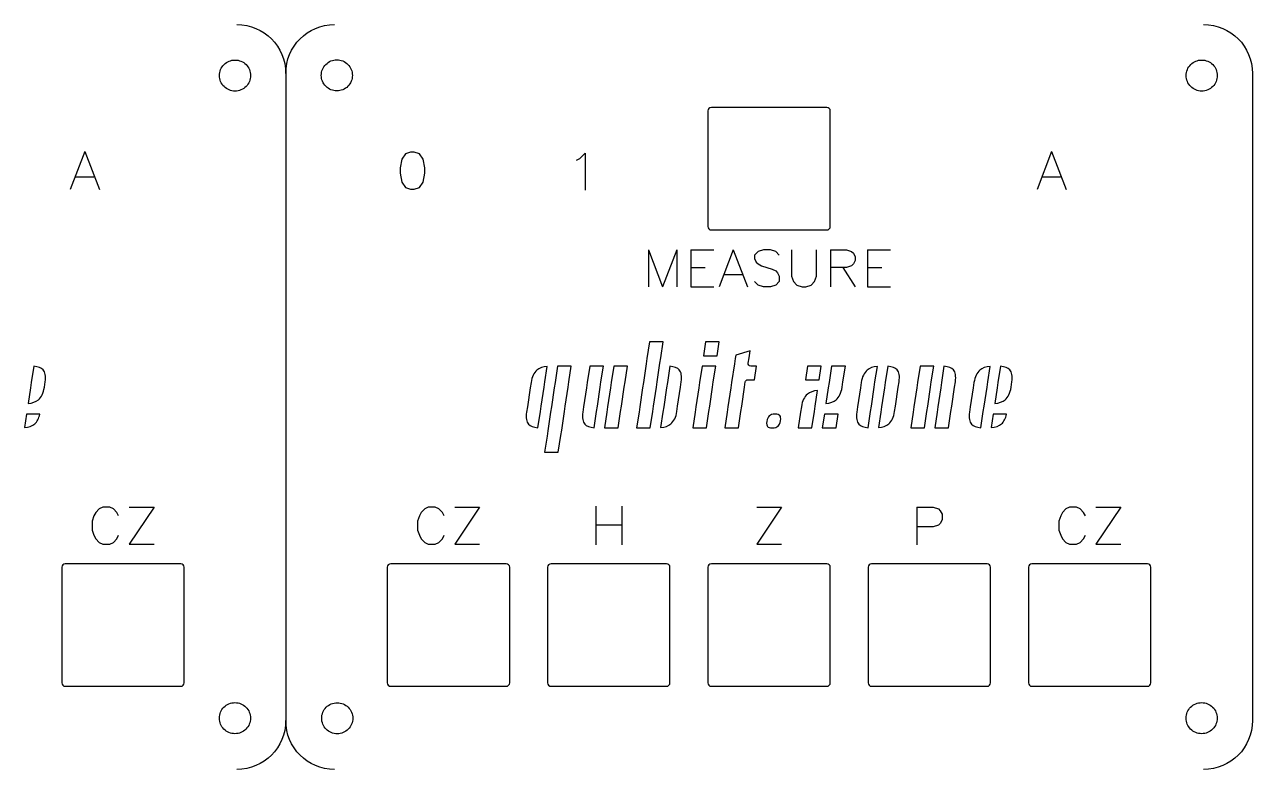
# Model space of a CAD drawing. Extents: x 0 to 498, y 0 to 383.
# Drawn here: x 371.3 to 497.8, y 76.7 to 153.4 of the extents above; entities that cross this region are included whole.
import ezdxf

# ---------------------------------------------------------------- set-up
doc = ezdxf.new("R2010")
doc.units = 0
doc.layers.get('0').update_dxf_attribs({"true_color": 0xffffff})

msp = doc.modelspace()

# ---------------------------------------------------------------- linework, layer by layer
at = {"color": 1, "true_color": 0xff0000}
for p, q in [((403.26, 153.4), (403.26, 153.4)), ((394.61, 148.15), (394.61, 148.15)), ((398.24, 148.37), (398.24, 81.73)), ((405.1, 148.17), (405.1, 148.17)), ((494.17, 148.15), (494.17, 148.15)), ((497.8, 148.37), (497.8, 81.73)), ((453.97, 144.86), (442.07, 144.86)), ((442.07, 132.25), (453.97, 132.25)), ((437.11, 120.72), (435.7, 120.72)), ((435.7, 120.72), (435.7, 120.72)), ((436.86, 119.08), (437.11, 120.72)), ((441.48, 120.72), (441.26, 119.3)), ((442.89, 120.72), (441.48, 120.72)), ((442.67, 119.3), (442.89, 120.72)), ((435.44, 119.01), (435.36, 118.46)), ((436.78, 118.53), (436.86, 119.08)), ((441.26, 119.3), (442.67, 119.3)), ((444.53, 119.01), (444.45, 118.46)), ((444.58, 119.37), (444.53, 119.01)), ((446.06, 119.8), (444.58, 119.37)), ((445.87, 118.53), (445.95, 119.08)), ((445.95, 119.08), (446.06, 119.8)), ((446.06, 119.8), (446.06, 119.8)), ((372.28, 118.21), (372.03, 116.53)), ((372.28, 118.21), (372.28, 118.21)), ((424.92, 116.6), (425.16, 118.2)), ((427.64, 118.24), (426.23, 118.24)), ((426.23, 118.24), (426.23, 118.24)), ((427.4, 116.6), (427.64, 118.24)), ((429.54, 118.24), (429.28, 116.53)), ((430.95, 118.24), (429.54, 118.24)), ((430.7, 116.6), (430.95, 118.24)), ((432.02, 118.24), (431.76, 116.53)), ((433.43, 118.24), (432.02, 118.24)), ((433.18, 116.6), (433.43, 118.24)), ((435.36, 118.46), (435.07, 116.53)), ((436.49, 116.6), (436.78, 118.53)), ((437.8, 118.21), (437.54, 116.53)), ((437.8, 118.21), (437.8, 118.21)), ((442.52, 118.24), (441.11, 118.24)), ((442.27, 116.6), (442.52, 118.24)), ((444.45, 118.46), (444.15, 116.53)), ((446.5, 116.82), (446.72, 118.24)), ((451.98, 118.24), (451.76, 116.82)), ((453.39, 118.24), (451.98, 118.24)), ((453.17, 116.82), (453.39, 118.24)), ((455.87, 118.24), (454.45, 118.24)), ((454.45, 118.24), (454.45, 118.24)), ((455.62, 116.6), (455.87, 118.24)), ((458.92, 116.6), (459.17, 118.2)), ((460.23, 118.21), (459.98, 116.53)), ((460.23, 118.21), (460.23, 118.21)), ((463.56, 118.24), (463.3, 116.53)), ((464.97, 118.24), (463.56, 118.24)), ((464.72, 116.6), (464.97, 118.24)), ((466.03, 118.21), (465.78, 116.53)), ((466.03, 118.21), (466.03, 118.21)), ((470.54, 116.6), (470.78, 118.2)), ((471.84, 118.21), (471.59, 116.53)), ((471.84, 118.21), (471.84, 118.21)), ((372.03, 116.53), (371.95, 115.98)), ((373.38, 116.05), (373.46, 116.6)), ((373.46, 116.6), (373.46, 116.6)), ((423.5, 116.53), (423.42, 115.98)), ((424.84, 116.05), (424.92, 116.6)), ((425.97, 116.53), (425.89, 115.98)), ((427.32, 116.05), (427.4, 116.6)), ((429.28, 116.53), (429.2, 115.98)), ((430.62, 116.05), (430.7, 116.6)), ((431.76, 116.53), (431.67, 115.98)), ((433.1, 116.05), (433.18, 116.6)), ((435.07, 116.53), (434.99, 115.98)), ((436.41, 116.05), (436.49, 116.6)), ((437.54, 116.53), (437.46, 115.98)), ((438.89, 116.05), (438.97, 116.6)), ((440.85, 116.53), (440.77, 115.98)), ((442.19, 116.05), (442.27, 116.6)), ((444.15, 116.53), (444.07, 115.98)), ((445.49, 116.05), (445.57, 116.6)), ((445.83, 116.82), (446.5, 116.82)), ((451.76, 116.82), (453.17, 116.82)), ((454.2, 116.53), (454.11, 115.98)), ((455.54, 116.05), (455.62, 116.6)), ((457.5, 116.53), (457.42, 115.98)), ((458.84, 116.05), (458.92, 116.6)), ((459.98, 116.53), (459.9, 115.98)), ((461.32, 116.05), (461.4, 116.6)), ((463.3, 116.53), (463.22, 115.98)), ((464.64, 116.05), (464.72, 116.6)), ((465.78, 116.53), (465.69, 115.98)), ((467.12, 116.05), (467.2, 116.6)), ((469.12, 116.53), (469.04, 115.98)), ((470.46, 116.05), (470.54, 116.6)), ((471.59, 116.53), (471.51, 115.98)), ((472.94, 116.05), (473.02, 116.6)), ((473.02, 116.6), (473.02, 116.6)), ((371.95, 115.98), (371.71, 114.38)), ((423.42, 115.98), (423.12, 114.05)), ((424.55, 114.12), (424.84, 116.05)), ((425.89, 115.98), (425.6, 114.05)), ((427.03, 114.12), (427.32, 116.05)), ((429.2, 115.98), (428.91, 114.05)), ((431.67, 115.98), (431.39, 114.05)), ((434.99, 115.98), (434.7, 114.05)), ((437.46, 115.98), (437.17, 114.05)), ((438.6, 114.12), (438.89, 116.05)), ((440.77, 115.98), (440.48, 114.05)), ((441.9, 114.12), (442.19, 116.05)), ((444.07, 115.98), (443.78, 114.05)), ((445.2, 114.12), (445.49, 116.05)), ((452.77, 114.12), (453.01, 115.72)), ((453.01, 115.72), (453.01, 115.72)), ((454.11, 115.98), (453.87, 114.38)), ((457.42, 115.98), (457.13, 114.05)), ((459.9, 115.98), (459.61, 114.05)), ((461.04, 114.12), (461.32, 116.05)), ((463.22, 115.98), (462.93, 114.05)), ((465.69, 115.98), (465.41, 114.05)), ((469.04, 115.98), (468.74, 114.05)), ((470.16, 114.12), (470.46, 116.05)), ((471.51, 115.98), (471.27, 114.38)), ((423.12, 114.05), (423.04, 113.5)), ((424.46, 113.57), (424.55, 114.12)), ((425.6, 114.05), (425.52, 113.5)), ((426.94, 113.57), (427.03, 114.12)), ((428.91, 114.05), (428.83, 113.5)), ((430.25, 113.57), (430.33, 114.12)), ((431.39, 114.05), (431.3, 113.5)), ((432.73, 113.57), (432.81, 114.12)), ((434.7, 114.05), (434.62, 113.5)), ((436.04, 113.57), (436.12, 114.12)), ((437.17, 114.05), (437.09, 113.5)), ((438.52, 113.57), (438.6, 114.12)), ((440.48, 114.05), (440.39, 113.5)), ((441.81, 113.57), (441.9, 114.12)), ((443.78, 114.05), (443.7, 113.5)), ((445.12, 113.57), (445.2, 114.12)), ((451.35, 114.05), (451.26, 113.5)), ((452.68, 113.57), (452.77, 114.12)), ((457.13, 114.05), (457.05, 113.5)), ((458.47, 113.57), (458.56, 114.12)), ((459.61, 114.05), (459.53, 113.5)), ((460.95, 113.57), (461.04, 114.12)), ((462.93, 114.05), (462.85, 113.5)), ((464.27, 113.57), (464.35, 114.12)), ((465.41, 114.05), (465.33, 113.5)), ((466.75, 113.57), (466.83, 114.12)), ((468.74, 114.05), (468.66, 113.5)), ((470.08, 113.57), (470.16, 114.12)), ((371.54, 113.28), (371.34, 111.9)), ((372.92, 113.28), (371.54, 113.28)), ((424.21, 111.89), (424.46, 113.57)), ((425.52, 113.5), (425.23, 111.57)), ((430, 111.89), (430.25, 113.57)), ((431.3, 113.5), (431.06, 111.86)), ((432.47, 111.86), (432.73, 113.57)), ((434.62, 113.5), (434.37, 111.86)), ((435.78, 111.86), (436.04, 113.57)), ((437.09, 113.5), (436.85, 111.9)), ((440.39, 113.5), (440.15, 111.86)), ((441.56, 111.86), (441.81, 113.57)), ((443.7, 113.5), (443.45, 111.86)), ((444.86, 111.86), (445.12, 113.57)), ((448.63, 113.28), (448.63, 113.28)), ((451.26, 113.5), (451.02, 111.86)), ((452.43, 111.86), (452.68, 113.57)), ((453.71, 113.28), (453.5, 111.86)), ((455.12, 113.28), (453.71, 113.28)), ((454.91, 111.86), (455.12, 113.28)), ((458.22, 111.89), (458.47, 113.57)), ((459.53, 113.5), (459.28, 111.9)), ((462.85, 113.5), (462.6, 111.86)), ((464.01, 111.86), (464.27, 113.57)), ((465.33, 113.5), (465.08, 111.86)), ((466.49, 111.86), (466.75, 113.57)), ((469.83, 111.89), (470.08, 113.57)), ((471.1, 113.28), (470.9, 111.9)), ((472.48, 113.28), (471.1, 113.28)), ((425.23, 111.57), (425.15, 111.02)), ((426.57, 111.09), (426.66, 111.64)), ((431.06, 111.86), (432.47, 111.86)), ((434.37, 111.86), (435.78, 111.86)), ((440.15, 111.86), (441.56, 111.86)), ((443.45, 111.86), (444.86, 111.86)), ((451.02, 111.86), (452.43, 111.86)), ((453.5, 111.86), (454.91, 111.86)), ((462.6, 111.86), (464.01, 111.86)), ((465.08, 111.86), (466.49, 111.86)), ((425.15, 111.02), (424.9, 109.38)), ((426.31, 109.38), (426.57, 111.09)), ((424.9, 109.38), (426.31, 109.38)), ((387.43, 97.87), (375.53, 97.87)), ((420.95, 97.87), (409.05, 97.87)), ((437.46, 97.87), (425.56, 97.87)), ((453.97, 97.87), (442.07, 97.87)), ((470.48, 97.87), (458.58, 97.87)), ((486.99, 97.87), (475.09, 97.87)), ((375.53, 85.26), (387.43, 85.26)), ((409.05, 85.26), (420.95, 85.26)), ((442.07, 85.26), (453.97, 85.26)), ((458.58, 85.26), (470.48, 85.26)), ((475.09, 85.26), (486.99, 85.26)), ((394.61, 81.98), (394.61, 81.98)), ((405.14, 81.97), (405.14, 81.97)), ((494.16, 81.98), (494.16, 81.98))]:
    msp.add_line(p, q, dxfattribs=at)
at = {"color": 7, "true_color": 0xffffff}
for p, q in [((377.54, 140.33), (376.05, 136.4)), ((377.54, 140.33), (379.04, 136.4)), ((410.2, 139.54), (410.01, 138.63)), ((410.56, 140.09), (410.2, 139.54)), ((411.1, 140.27), (410.56, 140.09)), ((411.47, 140.27), (411.1, 140.27)), ((412.01, 140.09), (411.47, 140.27)), ((412.38, 139.54), (412.01, 140.09)), ((412.56, 138.63), (412.38, 139.54)), ((428.17, 139.42), (428.53, 139.6)), ((428.53, 139.6), (429.07, 140.14)), ((429.07, 140.14), (429.07, 136.36)), ((477.1, 140.33), (475.61, 136.4)), ((477.1, 140.33), (478.6, 136.4)), ((410.01, 138.63), (410.01, 138.09)), ((410.01, 138.09), (410.2, 137.18)), ((412.38, 137.18), (412.56, 138.09)), ((412.56, 138.09), (412.56, 138.63)), ((376.61, 137.71), (378.48, 137.71)), ((410.2, 137.18), (410.56, 136.63)), ((410.56, 136.63), (411.1, 136.45)), ((411.47, 136.45), (412.01, 136.63)), ((412.01, 136.63), (412.38, 137.18)), ((476.17, 137.71), (478.04, 137.71)), ((411.1, 136.45), (411.47, 136.45)), ((435.6, 130.21), (435.6, 126.39)), ((435.6, 130.21), (437.05, 126.39)), ((438.51, 130.21), (437.05, 126.39)), ((438.51, 130.21), (438.51, 126.39)), ((439.96, 130.21), (439.96, 126.39)), ((439.96, 130.21), (442.33, 130.21)), ((444.33, 130.21), (442.88, 126.39)), ((444.33, 130.21), (445.79, 126.39)), ((446.88, 130.03), (446.52, 129.67)), ((446.52, 129.67), (446.52, 129.3)), ((446.52, 129.3), (446.7, 128.94)), ((447.43, 130.21), (446.88, 130.03)), ((448.15, 130.21), (447.43, 130.21)), ((448.7, 130.03), (448.15, 130.21)), ((449.06, 129.67), (448.7, 130.03)), ((450.34, 130.21), (450.34, 127.48)), ((452.89, 127.48), (452.89, 130.21)), ((454.34, 130.21), (454.34, 126.39)), ((454.34, 130.21), (455.98, 130.21)), ((455.98, 130.21), (456.52, 130.03)), ((456.52, 130.03), (456.71, 129.85)), ((456.71, 129.85), (456.89, 129.48)), ((456.89, 129.12), (456.71, 128.76)), ((456.89, 129.48), (456.89, 129.12)), ((458.16, 130.21), (458.16, 126.39)), ((458.16, 130.21), (460.53, 130.21)), ((439.96, 128.39), (441.42, 128.39)), ((446.7, 128.94), (446.88, 128.76)), ((446.88, 128.76), (447.24, 128.57)), ((447.24, 128.57), (448.34, 128.21)), ((448.34, 128.21), (448.7, 128.03)), ((448.7, 128.03), (448.88, 127.85)), ((448.88, 127.85), (449.06, 127.48)), ((455.98, 128.39), (454.34, 128.39)), ((455.61, 128.39), (456.89, 126.39)), ((456.52, 128.57), (455.98, 128.39)), ((456.71, 128.76), (456.52, 128.57)), ((458.16, 128.39), (459.62, 128.39)), ((443.42, 127.67), (445.24, 127.67)), ((446.88, 126.57), (446.52, 126.94)), ((447.43, 126.39), (446.88, 126.57)), ((448.7, 126.57), (448.15, 126.39)), ((449.06, 126.94), (448.7, 126.57)), ((449.06, 127.48), (449.06, 126.94)), ((450.34, 127.48), (450.52, 126.94)), ((450.52, 126.94), (450.88, 126.57)), ((450.88, 126.57), (451.43, 126.39)), ((451.79, 126.39), (452.34, 126.57)), ((452.34, 126.57), (452.7, 126.94)), ((452.7, 126.94), (452.89, 127.48)), ((439.96, 126.39), (442.33, 126.39)), ((448.15, 126.39), (447.43, 126.39)), ((451.43, 126.39), (451.79, 126.39)), ((458.16, 126.39), (460.53, 126.39)), ((379.39, 103.72), (379.03, 103.54)), ((380.12, 103.72), (379.39, 103.72)), ((380.49, 103.54), (380.12, 103.72)), ((384.67, 103.72), (382.12, 99.9)), ((382.12, 103.72), (384.67, 103.72)), ((412.91, 103.72), (412.55, 103.54)), ((413.64, 103.72), (412.91, 103.72)), ((414.01, 103.54), (413.64, 103.72)), ((418.19, 103.72), (415.64, 99.9)), ((415.64, 103.72), (418.19, 103.72)), ((430.17, 103.81), (430.17, 99.81)), ((432.84, 103.81), (432.84, 99.81)), ((449.29, 103.72), (446.74, 99.9)), ((446.74, 103.72), (449.29, 103.72)), ((463.23, 103.72), (463.23, 99.81)), ((463.23, 103.72), (464.9, 103.72)), ((464.9, 103.72), (465.46, 103.53)), ((478.95, 103.72), (478.59, 103.54)), ((479.68, 103.72), (478.95, 103.72)), ((480.05, 103.54), (479.68, 103.72)), ((484.23, 103.72), (481.68, 99.9)), ((481.68, 103.72), (484.23, 103.72)), ((378.49, 102.81), (378.3, 102.26)), ((378.67, 103.17), (378.49, 102.81)), ((379.03, 103.54), (378.67, 103.17)), ((380.85, 103.17), (380.49, 103.54)), ((381.03, 102.81), (380.85, 103.17)), ((412.01, 102.81), (411.82, 102.26)), ((412.19, 103.17), (412.01, 102.81)), ((412.55, 103.54), (412.19, 103.17)), ((414.37, 103.17), (414.01, 103.54)), ((414.55, 102.81), (414.37, 103.17)), ((465.46, 103.53), (465.64, 103.34)), ((465.64, 103.34), (465.83, 102.97)), ((465.83, 102.97), (465.83, 102.41)), ((478.05, 102.81), (477.86, 102.26)), ((478.23, 103.17), (478.05, 102.81)), ((478.59, 103.54), (478.23, 103.17)), ((480.41, 103.17), (480.05, 103.54)), ((480.59, 102.81), (480.41, 103.17)), ((378.3, 102.26), (378.3, 101.35)), ((378.3, 101.35), (378.49, 100.81)), ((411.82, 102.26), (411.82, 101.35)), ((411.82, 101.35), (412.01, 100.81)), ((430.17, 101.9), (432.84, 101.9)), ((464.9, 101.67), (463.23, 101.67)), ((465.46, 101.86), (464.9, 101.67)), ((465.64, 102.04), (465.46, 101.86)), ((465.83, 102.41), (465.64, 102.04)), ((477.86, 102.26), (477.86, 101.35)), ((477.86, 101.35), (478.05, 100.81)), ((378.49, 100.81), (378.67, 100.45)), ((378.67, 100.45), (379.03, 100.08)), ((379.03, 100.08), (379.39, 99.9)), ((380.12, 99.9), (380.49, 100.08)), ((380.49, 100.08), (380.85, 100.45)), ((380.85, 100.45), (381.03, 100.81)), ((412.01, 100.81), (412.19, 100.45)), ((412.19, 100.45), (412.55, 100.08)), ((412.55, 100.08), (412.91, 99.9)), ((413.64, 99.9), (414.01, 100.08)), ((414.01, 100.08), (414.37, 100.45)), ((414.37, 100.45), (414.55, 100.81)), ((478.05, 100.81), (478.23, 100.45)), ((478.23, 100.45), (478.59, 100.08)), ((478.59, 100.08), (478.95, 99.9)), ((479.68, 99.9), (480.05, 100.08)), ((480.05, 100.08), (480.41, 100.45)), ((480.41, 100.45), (480.59, 100.81)), ((379.39, 99.9), (380.12, 99.9)), ((382.12, 99.9), (384.67, 99.9)), ((412.91, 99.9), (413.64, 99.9)), ((415.64, 99.9), (418.19, 99.9)), ((446.74, 99.9), (449.29, 99.9)), ((478.95, 99.9), (479.68, 99.9)), ((481.68, 99.9), (484.23, 99.9))]:
    msp.add_line(p, q, dxfattribs=at)
at = {"color": 1, "true_color": 0xff0000}
for points in [[(393.21, 153.4), (396, 153.4), (398.24, 151.15), (398.24, 148.37)], [(398.24, 148.37), (398.24, 151.15), (400.48, 153.4), (403.26, 153.4)], [(492.77, 153.4), (495.56, 153.4), (497.8, 151.15), (497.8, 148.37)], [(391.41, 148.15), (391.41, 148.57), (391.58, 148.98), (391.88, 149.28)], [(391.88, 149.28), (392.18, 149.58), (392.59, 149.75), (393.01, 149.75)], [(393.01, 149.75), (393.44, 149.75), (393.85, 149.58), (394.15, 149.28)], [(394.15, 149.28), (394.45, 148.98), (394.61, 148.57), (394.61, 148.15)], [(401.9, 148.17), (401.9, 148.59), (402.07, 149), (402.37, 149.3)], [(402.37, 149.3), (402.67, 149.6), (403.08, 149.77), (403.5, 149.77)], [(403.5, 149.77), (403.92, 149.77), (404.33, 149.6), (404.63, 149.3)], [(404.63, 149.3), (404.93, 149), (405.1, 148.59), (405.1, 148.17)], [(490.97, 148.15), (490.97, 148.57), (491.14, 148.98), (491.44, 149.28)], [(491.44, 149.28), (491.74, 149.58), (492.15, 149.75), (492.57, 149.75)], [(492.57, 149.75), (493, 149.75), (493.41, 149.58), (493.71, 149.28)], [(493.71, 149.28), (494.01, 148.98), (494.17, 148.57), (494.17, 148.15)], [(391.88, 147.01), (391.58, 147.31), (391.41, 147.72), (391.41, 148.15)], [(394.61, 148.15), (394.61, 147.72), (394.45, 147.31), (394.15, 147.01)], [(402.37, 147.04), (402.07, 147.34), (401.9, 147.74), (401.9, 148.17)], [(405.1, 148.17), (405.1, 147.74), (404.93, 147.34), (404.63, 147.04)], [(491.44, 147.01), (491.14, 147.31), (490.97, 147.72), (490.97, 148.15)], [(494.17, 148.15), (494.17, 147.72), (494.01, 147.31), (493.71, 147.01)], [(393.01, 146.55), (392.59, 146.55), (392.18, 146.71), (391.88, 147.01)], [(394.15, 147.01), (393.85, 146.71), (393.44, 146.55), (393.01, 146.55)], [(403.5, 146.57), (403.08, 146.57), (402.67, 146.74), (402.37, 147.04)], [(404.63, 147.04), (404.33, 146.74), (403.92, 146.57), (403.5, 146.57)], [(492.57, 146.55), (492.15, 146.55), (491.74, 146.71), (491.44, 147.01)], [(493.71, 147.01), (493.41, 146.71), (493, 146.55), (492.57, 146.55)], [(442.07, 144.86), (441.87, 144.86), (441.71, 144.7), (441.71, 144.51)], [(441.71, 144.51), (441.71, 144.51), (441.71, 132.61), (441.71, 132.61)], [(454.32, 144.51), (454.32, 144.7), (454.16, 144.86), (453.97, 144.86)], [(454.32, 132.61), (454.32, 132.61), (454.32, 144.51), (454.32, 144.51)], [(441.71, 132.61), (441.71, 132.41), (441.87, 132.25), (442.07, 132.25)], [(453.97, 132.25), (454.16, 132.25), (454.32, 132.41), (454.32, 132.61)], [(435.7, 120.72), (435.7, 120.72), (435.44, 119.01), (435.44, 119.01)], [(435.44, 119.01), (435.44, 119.01), (435.44, 119.01), (435.44, 119.01)], [(444.53, 119.01), (444.53, 119.01), (444.53, 119.01), (444.53, 119.01)], [(373.25, 117.85), (373.07, 118.06), (372.74, 118.17), (372.28, 118.21)], [(373.46, 116.6), (373.55, 117.2), (373.46, 117.6), (373.25, 117.85)], [(424.11, 117.82), (423.8, 117.55), (423.59, 117.13), (423.5, 116.53)], [(425.16, 118.2), (424.72, 118.15), (424.36, 118.04), (424.11, 117.82)], [(426.23, 118.24), (426.23, 118.24), (425.97, 116.53), (425.97, 116.53)], [(438.77, 117.85), (438.59, 118.06), (438.26, 118.17), (437.8, 118.21)], [(438.97, 116.6), (439.06, 117.21), (438.97, 117.6), (438.77, 117.85)], [(441.11, 118.24), (441.11, 118.24), (440.85, 116.53), (440.85, 116.53)], [(445.92, 118.33), (445.88, 118.38), (445.85, 118.46), (445.87, 118.53)], [(446.12, 118.24), (446.04, 118.24), (445.97, 118.27), (445.92, 118.33)], [(446.72, 118.24), (446.72, 118.24), (446.12, 118.24), (446.12, 118.24)], [(454.45, 118.24), (454.45, 118.24), (454.2, 116.53), (454.2, 116.53)], [(458.12, 117.82), (457.8, 117.55), (457.59, 117.13), (457.5, 116.53)], [(459.17, 118.2), (458.73, 118.15), (458.37, 118.04), (458.12, 117.82)], [(461.2, 117.85), (461.02, 118.06), (460.69, 118.17), (460.23, 118.21)], [(461.4, 116.6), (461.5, 117.21), (461.41, 117.6), (461.2, 117.85)], [(467, 117.85), (466.82, 118.06), (466.49, 118.17), (466.03, 118.21)], [(467.2, 116.6), (467.29, 117.21), (467.21, 117.6), (467, 117.85)], [(469.73, 117.82), (469.42, 117.55), (469.21, 117.13), (469.12, 116.53)], [(470.78, 118.2), (470.34, 118.15), (469.98, 118.04), (469.73, 117.82)], [(472.81, 117.85), (472.63, 118.06), (472.3, 118.17), (471.84, 118.21)], [(473.02, 116.6), (473.11, 117.2), (473.02, 117.6), (472.81, 117.85)], [(372.03, 116.53), (372.03, 116.53), (372.03, 116.53), (372.03, 116.53)], [(423.5, 116.53), (423.5, 116.53), (423.5, 116.53), (423.5, 116.53)], [(425.97, 116.53), (425.97, 116.53), (425.97, 116.53), (425.97, 116.53)], [(440.85, 116.53), (440.85, 116.53), (440.85, 116.53), (440.85, 116.53)], [(445.57, 116.6), (445.59, 116.73), (445.7, 116.82), (445.83, 116.82)], [(454.2, 116.53), (454.2, 116.53), (454.2, 116.53), (454.2, 116.53)], [(469.12, 116.53), (469.12, 116.53), (469.12, 116.53), (469.12, 116.53)], [(471.59, 116.53), (471.59, 116.53), (471.59, 116.53), (471.59, 116.53)], [(372.76, 114.76), (373.08, 115.03), (373.29, 115.45), (373.38, 116.05)], [(430.33, 114.12), (430.33, 114.12), (430.62, 116.05), (430.62, 116.05)], [(430.62, 116.05), (430.62, 116.05), (430.62, 116.05), (430.62, 116.05)], [(432.81, 114.12), (432.81, 114.12), (433.1, 116.05), (433.1, 116.05)], [(433.1, 116.05), (433.1, 116.05), (433.1, 116.05), (433.1, 116.05)], [(436.12, 114.12), (436.12, 114.12), (436.41, 116.05), (436.41, 116.05)], [(436.41, 116.05), (436.41, 116.05), (436.41, 116.05), (436.41, 116.05)], [(438.89, 116.05), (438.89, 116.05), (438.89, 116.05), (438.89, 116.05)], [(445.49, 116.05), (445.49, 116.05), (445.49, 116.05), (445.49, 116.05)], [(451.96, 115.34), (451.65, 115.07), (451.44, 114.65), (451.35, 114.05)], [(453.01, 115.72), (452.58, 115.67), (452.22, 115.56), (451.96, 115.34)], [(454.92, 114.76), (455.24, 115.03), (455.45, 115.45), (455.54, 116.05)], [(458.56, 114.12), (458.56, 114.12), (458.84, 116.05), (458.84, 116.05)], [(458.84, 116.05), (458.84, 116.05), (458.84, 116.05), (458.84, 116.05)], [(461.32, 116.05), (461.32, 116.05), (461.32, 116.05), (461.32, 116.05)], [(464.35, 114.12), (464.35, 114.12), (464.64, 116.05), (464.64, 116.05)], [(464.64, 116.05), (464.64, 116.05), (464.64, 116.05), (464.64, 116.05)], [(466.83, 114.12), (466.83, 114.12), (467.12, 116.05), (467.12, 116.05)], [(467.12, 116.05), (467.12, 116.05), (467.12, 116.05), (467.12, 116.05)], [(472.32, 114.76), (472.63, 115.03), (472.85, 115.45), (472.94, 116.05)], [(371.71, 114.38), (372.14, 114.43), (372.51, 114.54), (372.76, 114.76)], [(428.91, 114.05), (428.91, 114.05), (428.91, 114.05), (428.91, 114.05)], [(431.39, 114.05), (431.39, 114.05), (431.39, 114.05), (431.39, 114.05)], [(434.7, 114.05), (434.7, 114.05), (434.7, 114.05), (434.7, 114.05)], [(437.17, 114.05), (437.17, 114.05), (437.17, 114.05), (437.17, 114.05)], [(443.78, 114.05), (443.78, 114.05), (443.78, 114.05), (443.78, 114.05)], [(453.87, 114.38), (454.31, 114.43), (454.67, 114.54), (454.92, 114.76)], [(457.13, 114.05), (457.13, 114.05), (457.13, 114.05), (457.13, 114.05)], [(459.61, 114.05), (459.61, 114.05), (459.61, 114.05), (459.61, 114.05)], [(462.93, 114.05), (462.93, 114.05), (462.93, 114.05), (462.93, 114.05)], [(465.41, 114.05), (465.41, 114.05), (465.41, 114.05), (465.41, 114.05)], [(471.27, 114.38), (471.7, 114.43), (472.07, 114.54), (472.32, 114.76)], [(372.39, 112.28), (372.64, 112.5), (372.81, 112.85), (372.92, 113.28)], [(423.04, 113.5), (422.95, 112.89), (423.04, 112.5), (423.25, 112.25)], [(424.46, 113.57), (424.46, 113.57), (424.46, 113.57), (424.46, 113.57)], [(426.66, 111.64), (426.66, 111.64), (426.94, 113.57), (426.94, 113.57)], [(426.94, 113.57), (426.94, 113.57), (426.94, 113.57), (426.94, 113.57)], [(428.83, 113.5), (428.74, 112.89), (428.83, 112.5), (429.03, 112.25)], [(437.9, 112.28), (438.22, 112.55), (438.43, 112.97), (438.52, 113.57)], [(441.81, 113.57), (441.81, 113.57), (441.81, 113.57), (441.81, 113.57)], [(448.04, 113.1), (447.91, 112.99), (447.82, 112.81), (447.78, 112.53)], [(448.63, 113.28), (448.35, 113.28), (448.17, 113.21), (448.04, 113.1)], [(449.13, 113.13), (449.05, 113.21), (448.91, 113.28), (448.63, 113.28)], [(448.94, 112.04), (449.07, 112.15), (449.16, 112.33), (449.2, 112.61)], [(449.2, 112.61), (449.24, 112.89), (449.2, 113.04), (449.13, 113.13)], [(452.68, 113.57), (452.68, 113.57), (452.68, 113.57), (452.68, 113.57)], [(457.05, 113.5), (456.96, 112.89), (457.05, 112.5), (457.26, 112.25)], [(460.34, 112.28), (460.65, 112.55), (460.86, 112.97), (460.95, 113.57)], [(468.66, 113.5), (468.57, 112.89), (468.66, 112.5), (468.87, 112.25)], [(470.08, 113.57), (470.08, 113.57), (470.08, 113.57), (470.08, 113.57)], [(471.95, 112.28), (472.2, 112.5), (472.37, 112.85), (472.48, 113.28)], [(371.34, 111.9), (371.77, 111.94), (372.14, 112.06), (372.39, 112.28)], [(423.25, 112.25), (423.43, 112.04), (423.76, 111.92), (424.21, 111.89)], [(425.23, 111.57), (425.23, 111.57), (425.23, 111.57), (425.23, 111.57)], [(429.03, 112.25), (429.21, 112.04), (429.54, 111.92), (430, 111.89)], [(436.85, 111.9), (437.29, 111.94), (437.65, 112.06), (437.9, 112.28)], [(447.78, 112.53), (447.74, 112.25), (447.78, 112.1), (447.86, 112.01)], [(447.86, 112.01), (447.93, 111.92), (448.07, 111.86), (448.34, 111.86)], [(448.34, 111.86), (448.62, 111.86), (448.81, 111.92), (448.94, 112.04)], [(457.26, 112.25), (457.43, 112.04), (457.76, 111.92), (458.22, 111.89)], [(459.28, 111.9), (459.72, 111.94), (460.08, 112.06), (460.34, 112.28)], [(468.87, 112.25), (469.05, 112.04), (469.38, 111.92), (469.83, 111.89)], [(470.9, 111.9), (471.33, 111.94), (471.7, 112.06), (471.95, 112.28)], [(375.53, 97.87), (375.33, 97.87), (375.17, 97.71), (375.17, 97.52)], [(375.17, 97.52), (375.17, 97.52), (375.17, 85.62), (375.17, 85.62)], [(387.78, 97.52), (387.78, 97.71), (387.62, 97.87), (387.43, 97.87)], [(387.78, 85.62), (387.78, 85.62), (387.78, 97.52), (387.78, 97.52)], [(409.05, 97.87), (408.85, 97.87), (408.69, 97.71), (408.69, 97.52)], [(408.69, 97.52), (408.69, 97.52), (408.69, 85.62), (408.69, 85.62)], [(421.3, 97.52), (421.3, 97.71), (421.14, 97.87), (420.95, 97.87)], [(421.3, 85.62), (421.3, 85.62), (421.3, 97.52), (421.3, 97.52)], [(425.56, 97.87), (425.36, 97.87), (425.2, 97.71), (425.2, 97.52)], [(425.2, 97.52), (425.2, 97.52), (425.2, 85.62), (425.2, 85.62)], [(437.81, 97.52), (437.81, 97.71), (437.65, 97.87), (437.46, 97.87)], [(437.81, 85.62), (437.81, 85.62), (437.81, 97.52), (437.81, 97.52)], [(442.07, 97.87), (441.87, 97.87), (441.71, 97.71), (441.71, 97.52)], [(441.71, 97.52), (441.71, 97.52), (441.71, 85.62), (441.71, 85.62)], [(454.32, 97.52), (454.32, 97.71), (454.16, 97.87), (453.97, 97.87)], [(454.32, 85.62), (454.32, 85.62), (454.32, 97.52), (454.32, 97.52)], [(458.58, 97.87), (458.38, 97.87), (458.22, 97.71), (458.22, 97.52)], [(458.22, 97.52), (458.22, 97.52), (458.22, 85.62), (458.22, 85.62)], [(470.83, 97.52), (470.83, 97.71), (470.67, 97.87), (470.48, 97.87)], [(470.83, 85.62), (470.83, 85.62), (470.83, 97.52), (470.83, 97.52)], [(475.09, 97.87), (474.89, 97.87), (474.73, 97.71), (474.73, 97.52)], [(474.73, 97.52), (474.73, 97.52), (474.73, 85.62), (474.73, 85.62)], [(487.34, 97.52), (487.34, 97.71), (487.18, 97.87), (486.99, 97.87)], [(487.34, 85.62), (487.34, 85.62), (487.34, 97.52), (487.34, 97.52)], [(375.17, 85.62), (375.17, 85.42), (375.33, 85.26), (375.53, 85.26)], [(387.43, 85.26), (387.62, 85.26), (387.78, 85.42), (387.78, 85.62)], [(408.69, 85.62), (408.69, 85.42), (408.85, 85.26), (409.05, 85.26)], [(420.95, 85.26), (421.14, 85.26), (421.3, 85.42), (421.3, 85.62)], [(425.2, 85.62), (425.2, 85.42), (425.36, 85.26), (425.56, 85.26)], [(425.56, 85.26), (425.56, 85.26), (437.46, 85.26), (437.46, 85.26)], [(437.46, 85.26), (437.65, 85.26), (437.81, 85.42), (437.81, 85.62)], [(441.71, 85.62), (441.71, 85.42), (441.87, 85.26), (442.07, 85.26)], [(453.97, 85.26), (454.16, 85.26), (454.32, 85.42), (454.32, 85.62)], [(458.22, 85.62), (458.22, 85.42), (458.38, 85.26), (458.58, 85.26)], [(470.48, 85.26), (470.67, 85.26), (470.83, 85.42), (470.83, 85.62)], [(474.73, 85.62), (474.73, 85.42), (474.89, 85.26), (475.09, 85.26)], [(486.99, 85.26), (487.18, 85.26), (487.34, 85.42), (487.34, 85.62)], [(391.87, 83.11), (392.17, 83.41), (392.58, 83.58), (393.01, 83.58)], [(393.01, 83.58), (393.43, 83.58), (393.84, 83.41), (394.14, 83.11)], [(402.4, 83.1), (402.7, 83.4), (403.11, 83.57), (403.54, 83.57)], [(403.54, 83.57), (403.96, 83.57), (404.37, 83.4), (404.67, 83.1)], [(491.43, 83.11), (491.73, 83.41), (492.14, 83.58), (492.56, 83.58)], [(492.56, 83.58), (492.99, 83.58), (493.4, 83.41), (493.7, 83.11)], [(391.41, 81.98), (391.41, 82.4), (391.57, 82.81), (391.87, 83.11)], [(394.14, 83.11), (394.44, 82.81), (394.61, 82.4), (394.61, 81.98)], [(401.94, 81.97), (401.94, 82.39), (402.1, 82.8), (402.4, 83.1)], [(404.67, 83.1), (404.97, 82.8), (405.14, 82.39), (405.14, 81.97)], [(490.96, 81.98), (490.96, 82.4), (491.13, 82.81), (491.43, 83.11)], [(493.7, 83.11), (494, 82.81), (494.16, 82.4), (494.16, 81.98)], [(391.87, 80.85), (391.57, 81.15), (391.41, 81.55), (391.41, 81.98)], [(398.24, 81.73), (398.24, 78.94), (396, 76.7), (393.21, 76.7)], [(394.61, 81.98), (394.61, 81.55), (394.44, 81.15), (394.14, 80.85)], [(403.26, 76.7), (400.48, 76.7), (398.24, 78.94), (398.24, 81.73)], [(402.4, 80.84), (402.1, 81.14), (401.94, 81.54), (401.94, 81.97)], [(405.14, 81.97), (405.14, 81.54), (404.97, 81.14), (404.67, 80.84)], [(491.43, 80.85), (491.13, 81.15), (490.96, 81.55), (490.96, 81.98)], [(497.8, 81.73), (497.8, 78.94), (495.56, 76.7), (492.77, 76.7)], [(494.16, 81.98), (494.16, 81.55), (494, 81.15), (493.7, 80.85)], [(393.01, 80.38), (392.58, 80.38), (392.17, 80.55), (391.87, 80.85)], [(394.14, 80.85), (393.84, 80.55), (393.43, 80.38), (393.01, 80.38)], [(403.54, 80.37), (403.11, 80.37), (402.7, 80.54), (402.4, 80.84)], [(404.67, 80.84), (404.37, 80.54), (403.96, 80.37), (403.54, 80.37)], [(492.56, 80.38), (492.14, 80.38), (491.73, 80.55), (491.43, 80.85)], [(493.7, 80.85), (493.4, 80.55), (492.99, 80.38), (492.56, 80.38)]]:
    msp.add_open_spline(points, degree=3, dxfattribs=at)

doc.saveas('drawing.dxf')
